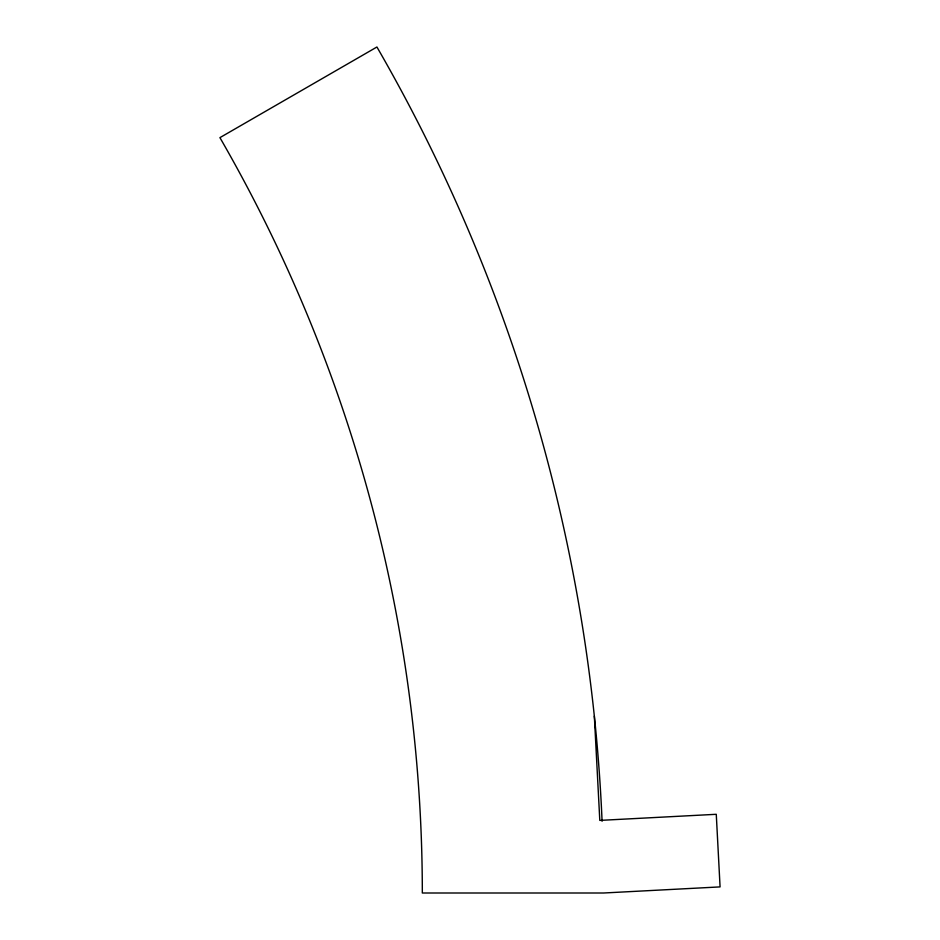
<?xml version="1.0" encoding="UTF-8"?>
<svg xmlns="http://www.w3.org/2000/svg" width="940" height="940" viewBox="0 0 940 940"><rect width="100%" height="100%" fill="white"/><g stroke="black" fill="none" stroke-linecap="round" stroke-linejoin="round"><path stroke-width="1.41" d="M594.339 716.139L599.802 820.397L716.268 814.298L720.075 886.902L603.609 893L422.319 893A1510.709 1510.709 0 0 0 219.925 137.639L376.928 47A1692 1692 0 0 1 602.082 821.278"/></g></svg>
